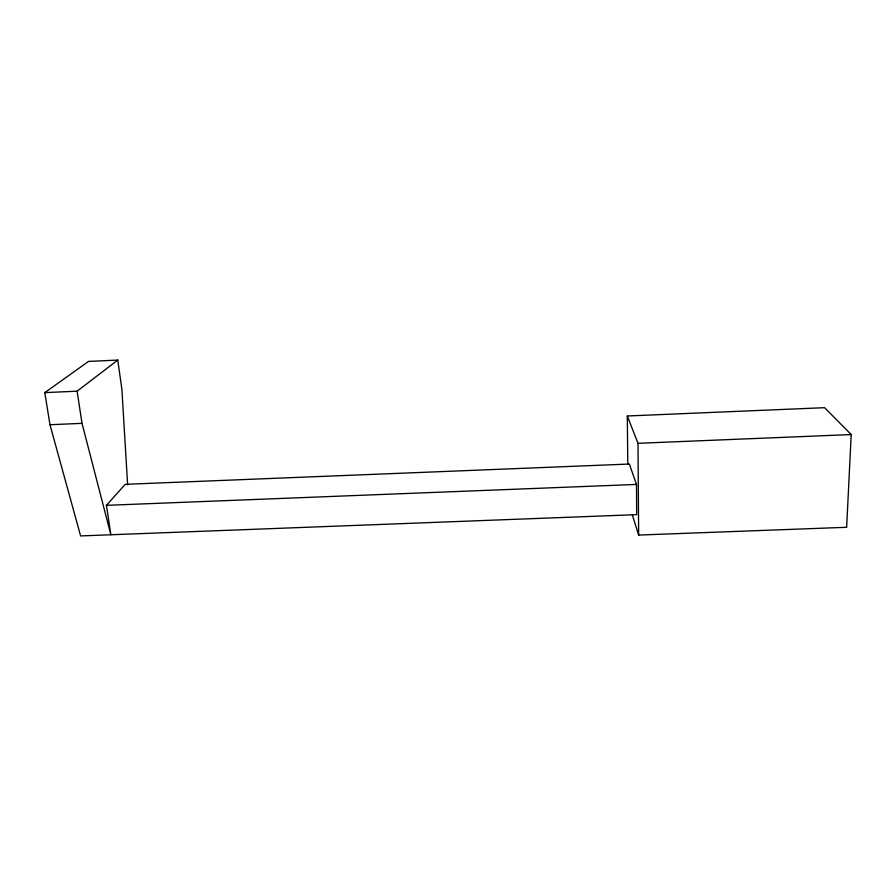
<?xml version="1.0" encoding="UTF-8"?>
<svg xmlns="http://www.w3.org/2000/svg" width="896" height="896" viewBox="0 0 896 896"><rect width="100%" height="100%" fill="white"/><g stroke="black" fill="none" stroke-linecap="round" stroke-linejoin="round"><path stroke-width="1.34" d="M627.782 464.397L627.301 415.99L824.578 407.68L851.2 434.56L846.653 527.285L638.646 535.069L632.352 515.077M117.768 360.08L77.101 391.194L82.018 423.349L110.858 534.766L106.445 505.333L125.227 484.333L629.362 464.038L636.474 484.434L636.698 514.651L80.606 535.92L49.986 424.726L44.8 392.616L88.57 361.402L117.768 360.08L121.901 389.357L127.624 484.814M44.8 392.616L77.101 391.194M49.986 424.726L82.018 423.349M627.301 415.99L637.997 443.307L851.2 434.56M106.445 505.333L636.474 484.434M637.997 443.307L638.646 535.069"/></g></svg>
